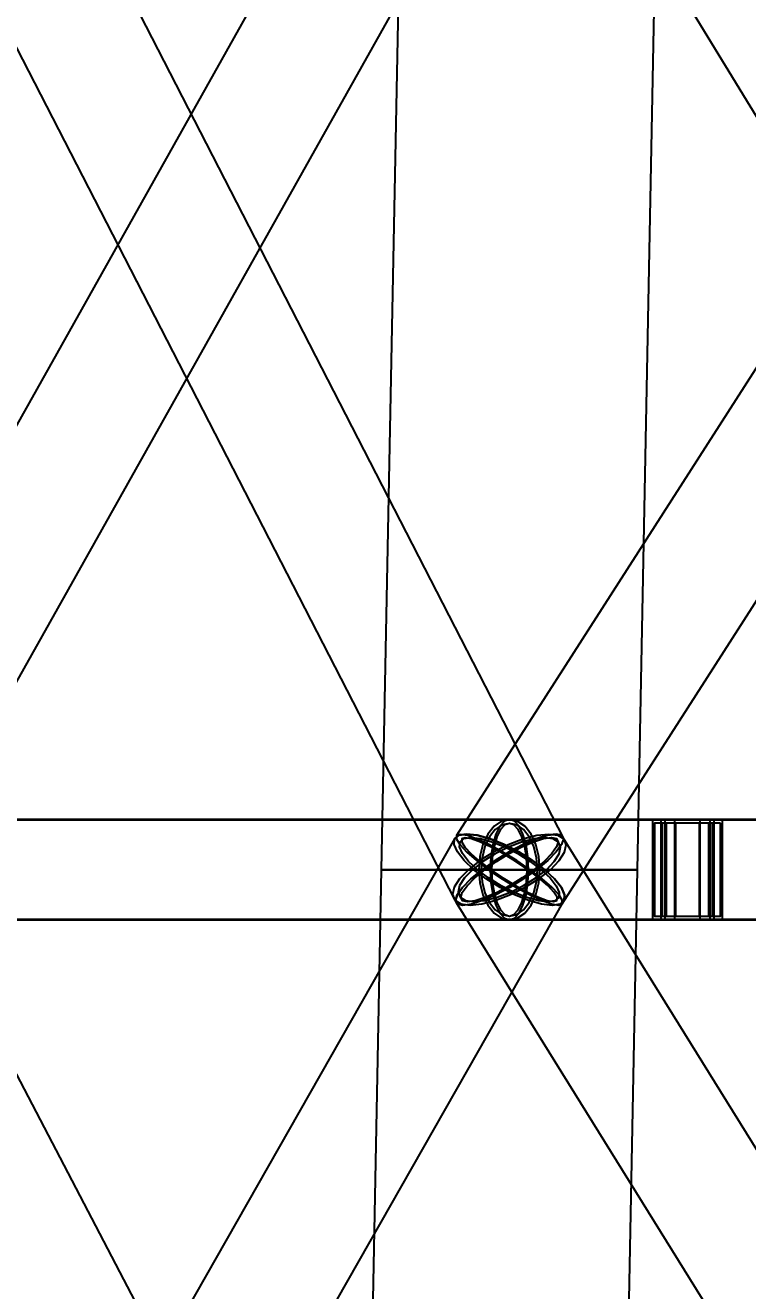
# Model space of a CAD drawing. Header units: millimetres. Extents: x -123812 to 252100, y -3000 to 639000.
# Drawn here: x -8498 to -5578, y 388299 to 393411 of the extents above; entities that cross this region are included whole.
import ezdxf

# ---------------------------------------------------------------- set-up
doc = ezdxf.new("R2010")
doc.units = ezdxf.units.MM
doc.layers.add('D-STR-DIM', color=7, linetype='Continuous', lineweight=13)
doc.layers.add('D-STR-STRC', color=7, linetype='Continuous', lineweight=25)
doc.styles.add('OpenSansCondensed-Light', font='OpenSansCondensed-Light.ttf')
doc.styles.add('TOWER_UNICODE', font='Arial Unicode.ttf')
doc.dimstyles.new('EZDXF', dxfattribs={"dimtxt": 0.25, "dimasz": 0.175, "dimexe": 0.375, "dimexo": 0.125, "dimgap": 0.1, "dimtad": 1, "dimlfac": 100, "dimzin": 12, "dimdsep": 46, "dimtxsty": 'OpenSansCondensed-Light', "dimblk": 'ARCHTICK', "dimcen": 2.5, "dimazin": 3, "dimtfac": 0.5, "dimtmove": 2, "dimatfit": 3})

# ---------------------------------------------------------------- blocks, each defined once
blk = doc.blocks.new('_ARCHTICK')
at = {"color": 0, "linetype": 'BYBLOCK', "const_width": 0.15}
blk.add_lwpolyline([(-0.5, -0.5), (0.5, 0.5)], dxfattribs=at)

msp = doc.modelspace()

# ---------------------------------------------------------------- linework, layer by layer
at = {"layer": 'D-STR-STRC'}
for points in [[(-6666.3, 395123.6), (-9473.2, 390123.6), (-9475.2, 390100.9), (-9461.9, 390071.3), (-9434.3, 390036.9), (-9394.2, 390000), (-9344.4, 389963.1), (-9288.3, 389928.7), (-9229.6, 389899.1), (-9172.4, 389876.4), (-9120.5, 389862.2), (-9077.6, 389857.3), (-9046.5, 389862.2), (-9029.4, 389876.4), (-6222.5, 394876.4)], [(-9334.6, 394876.4), (-6762.4, 389876.4), (-6738.3, 389862.2), (-6700.8, 389857.3), (-6652.5, 389862.2), (-6596.6, 389876.4), (-6537, 389899.1), (-6477.7, 389928.7), (-6422.7, 389963.1), (-6375.8, 390000), (-6340.3, 390036.9), (-6318.5, 390071.3), (-6311.9, 390100.9), (-6320.9, 390123.6), (-8893.1, 395123.6)], [(-3549.2, 395137.8), (-6755, 390137.8), (-6755.3, 390123.6), (-6741.1, 390100.9), (-6713.4, 390071.3), (-6673.9, 390036.9), (-6625.4, 390000), (-6571.2, 389963.1), (-6515, 389928.7), (-6460.6, 389899.1), (-6411.7, 389876.4), (-6371.7, 389862.2), (-6343.3, 389857.3), (-6328.4, 389862.2), (-3122.6, 394862.2)], [(-3174.8, 390137.8), (-6233.1, 395137.8), (-6255.2, 395142.7), (-6290.2, 395137.8), (-6335.7, 395123.6), (-6388.7, 395100.9), (-6445.4, 395071.3), (-6502.1, 395036.9), (-6554.8, 395000), (-6600, 394963.1), (-6634.7, 394928.7), (-6656.3, 394899.1), (-6663.5, 394876.4), (-6655.8, 394862.2), (-3597.6, 389862.2)], [(-9251.3, 389796.8), (-6541.7, 389796.8), (-6509.7, 389803.7), (-6479.8, 389824), (-6454.2, 389856.3), (-6434.5, 389898.4), (-6422.2, 389947.4), (-6418, 390000), (-6422.2, 390052.6), (-6434.5, 390101.6), (-6454.2, 390143.7), (-6479.8, 390176), (-6509.7, 390196.3), (-6541.7, 390203.2), (-9251.3, 390203.2)], [(-9251.3, 389796.8), (-6541.7, 389796.8), (-6509.7, 389803.7), (-6479.8, 389824), (-6454.2, 389856.3), (-6434.5, 389898.4), (-6422.2, 389947.4), (-6418, 390000), (-6422.2, 390052.6), (-6434.5, 390101.6), (-6454.2, 390143.7), (-6479.8, 390176), (-6509.7, 390196.3), (-6541.7, 390203.2), (-9251.3, 390203.2)], [(-3386.2, 390203.2), (-6541.7, 390203.2), (-6561.8, 390196.3), (-6580.5, 390176), (-6596.7, 390143.7), (-6609, 390101.6), (-6616.8, 390052.6), (-6619.4, 390000), (-6616.8, 389947.4), (-6609, 389898.4), (-6596.7, 389856.3), (-6580.5, 389824), (-6561.8, 389803.7), (-6541.7, 389796.8), (-3386.2, 389796.8)], [(-3386.2, 390203.2), (-6541.7, 390203.2), (-6561.8, 390196.3), (-6580.5, 390176), (-6596.7, 390143.7), (-6609, 390101.6), (-6616.8, 390052.6), (-6619.4, 390000), (-6616.8, 389947.4), (-6609, 389898.4), (-6596.7, 389856.3), (-6580.5, 389824), (-6561.8, 389803.7), (-6541.7, 389796.8), (-3386.2, 389796.8)], [(-9167.6, 384875.2), (-6320.5, 389875.2), (-6318.3, 389898.1), (-6331.3, 389927.9), (-6358.7, 389962.7), (-6398.6, 390000), (-6448.2, 390037.3), (-6504.1, 390072.1), (-6562.6, 390101.9), (-6619.7, 390124.8), (-6671.5, 390139.2), (-6714.4, 390144.1), (-6745.6, 390139.2), (-6762.9, 390124.8), (-9610, 385124.8)], [(-6418.8, 385124.8), (-9031.2, 390124.8), (-9055.3, 390139.2), (-9092.8, 390144.1), (-9141.1, 390139.2), (-9196.8, 390124.8), (-9256.3, 390101.9), (-9315.5, 390072.1), (-9370.3, 390037.3), (-9417, 390000), (-9452.4, 389962.7), (-9474, 389927.9), (-9480.6, 389898.1), (-9471.4, 389875.2), (-6859, 384875.2)], [(-3226, 385139.2), (-6331.1, 390139.2), (-6353.2, 390144.1), (-6388.2, 390139.2), (-6433.6, 390124.8), (-6486.3, 390101.9), (-6542.9, 390072.1), (-6599.3, 390037.3), (-6651.8, 390000), (-6696.9, 389962.7), (-6731.3, 389927.9), (-6752.8, 389898.1), (-6759.9, 389875.2), (-6752.2, 389860.8), (-3647.1, 384860.8)]]:
    msp.add_lwpolyline(points, dxfattribs=at)
for points in [[(-7059.7, 390000), (-6023.6, 390000), (-5926.9, 395000), (-6962, 395000)], [(-7059.7, 390000), (-6023.6, 390000), (-5926.9, 395000), (-6962, 395000)], [(-11438.7, 389800), (-5713.8, 389800), (-5713.8, 390200), (-11438.7, 390200)], [(-10225.4, 389800), (-5680.6, 389800), (-5680.6, 390200), (-10225.4, 390200)], [(-10225.4, 389800), (-5680.6, 389800), (-5680.6, 390200), (-10225.4, 390200)], [(-6665.4, 390000), (-6661.2, 389947.4), (-6648.8, 389898.4), (-6629.1, 389856.3), (-6603.5, 389824), (-6573.7, 389803.7), (-6541.7, 389796.8), (-6509.7, 389803.7), (-6479.8, 389824), (-6454.2, 389856.3), (-6434.5, 389898.4), (-6422.2, 389947.4), (-6418, 390000), (-6422.2, 390052.6), (-6434.5, 390101.6), (-6454.2, 390143.7), (-6479.8, 390176), (-6509.7, 390196.3), (-6541.7, 390203.2), (-6573.7, 390196.3), (-6603.5, 390176), (-6629.1, 390143.7), (-6648.8, 390101.6), (-6661.2, 390052.6)], [(-6665.4, 390000), (-6661.2, 389947.4), (-6648.8, 389898.4), (-6629.1, 389856.3), (-6603.5, 389824), (-6573.7, 389803.7), (-6541.7, 389796.8), (-6509.7, 389803.7), (-6479.8, 389824), (-6454.2, 389856.3), (-6434.5, 389898.4), (-6422.2, 389947.4), (-6418, 390000), (-6422.2, 390052.6), (-6434.5, 390101.6), (-6454.2, 390143.7), (-6479.8, 390176), (-6509.7, 390196.3), (-6541.7, 390203.2), (-6573.7, 390196.3), (-6603.5, 390176), (-6629.1, 390143.7), (-6648.8, 390101.6), (-6661.2, 390052.6)], [(-6655.6, 390000), (-6651.7, 389951.5), (-6640.4, 389906.4), (-6622.2, 389867.6), (-6598.6, 389837.9), (-6571.2, 389819.2), (-6541.7, 389812.8), (-6512.2, 389819.2), (-6484.7, 389837.9), (-6461.1, 389867.6), (-6443, 389906.4), (-6431.6, 389951.5), (-6427.7, 390000), (-6431.6, 390048.5), (-6443, 390093.6), (-6461.1, 390132.4), (-6484.7, 390162.1), (-6512.2, 390180.8), (-6541.7, 390187.2), (-6571.2, 390180.8), (-6598.6, 390162.1), (-6622.2, 390132.4), (-6640.4, 390093.6), (-6651.7, 390048.5)], [(-6655.6, 390000), (-6651.7, 389951.5), (-6640.4, 389906.4), (-6622.2, 389867.6), (-6598.6, 389837.9), (-6571.2, 389819.2), (-6541.7, 389812.8), (-6512.2, 389819.2), (-6484.7, 389837.9), (-6461.1, 389867.6), (-6443, 389906.4), (-6431.6, 389951.5), (-6427.7, 390000), (-6431.6, 390048.5), (-6443, 390093.6), (-6461.1, 390132.4), (-6484.7, 390162.1), (-6512.2, 390180.8), (-6541.7, 390187.2), (-6571.2, 390180.8), (-6598.6, 390162.1), (-6622.2, 390132.4), (-6640.4, 390093.6), (-6651.7, 390048.5)], [(-6619.4, 390000), (-6616.8, 389947.4), (-6609, 389898.4), (-6596.7, 389856.3), (-6580.5, 389824), (-6561.8, 389803.7), (-6541.7, 389796.8), (-6521.5, 389803.7), (-6502.8, 389824), (-6486.7, 389856.3), (-6474.3, 389898.4), (-6466.6, 389947.4), (-6463.9, 390000), (-6466.6, 390052.6), (-6474.3, 390101.6), (-6486.7, 390143.7), (-6502.8, 390176), (-6521.5, 390196.3), (-6541.7, 390203.2), (-6561.8, 390196.3), (-6580.5, 390176), (-6596.7, 390143.7), (-6609, 390101.6), (-6616.8, 390052.6)], [(-6619.4, 390000), (-6616.8, 389947.4), (-6609, 389898.4), (-6596.7, 389856.3), (-6580.5, 389824), (-6561.8, 389803.7), (-6541.7, 389796.8), (-6521.5, 389803.7), (-6502.8, 389824), (-6486.7, 389856.3), (-6474.3, 389898.4), (-6466.6, 389947.4), (-6463.9, 390000), (-6466.6, 390052.6), (-6474.3, 390101.6), (-6486.7, 390143.7), (-6502.8, 390176), (-6521.5, 390196.3), (-6541.7, 390203.2), (-6561.8, 390196.3), (-6580.5, 390176), (-6596.7, 390143.7), (-6609, 390101.6), (-6616.8, 390052.6)], [(-6613.3, 390000), (-6610.9, 389951.5), (-6603.7, 389906.4), (-6592.3, 389867.6), (-6577.5, 389837.9), (-6560.2, 389819.2), (-6541.7, 389812.8), (-6523.1, 389819.2), (-6505.8, 389837.9), (-6491, 389867.6), (-6479.6, 389906.4), (-6472.5, 389951.5), (-6470, 390000), (-6472.5, 390048.5), (-6479.6, 390093.6), (-6491, 390132.4), (-6505.8, 390162.1), (-6523.1, 390180.8), (-6541.7, 390187.2), (-6560.2, 390180.8), (-6577.5, 390162.1), (-6592.3, 390132.4), (-6603.7, 390093.6), (-6610.9, 390048.5)], [(-6613.3, 390000), (-6610.9, 389951.5), (-6603.7, 389906.4), (-6592.3, 389867.6), (-6577.5, 389837.9), (-6560.2, 389819.2), (-6541.7, 389812.8), (-6523.1, 389819.2), (-6505.8, 389837.9), (-6491, 389867.6), (-6479.6, 389906.4), (-6472.5, 389951.5), (-6470, 390000), (-6472.5, 390048.5), (-6479.6, 390093.6), (-6491, 390132.4), (-6505.8, 390162.1), (-6523.1, 390180.8), (-6541.7, 390187.2), (-6560.2, 390180.8), (-6577.5, 390162.1), (-6592.3, 390132.4), (-6603.7, 390093.6), (-6610.9, 390048.5)], [(-5680.6, 390200), (-5963.4, 390200), (-5963.4, 389800), (-5680.6, 389800)], [(-5680.6, 390200), (-5963.4, 390200), (-5963.4, 389800), (-5680.6, 389800)], [(-5689, 390188), (-5954.9, 390188), (-5954.9, 389812), (-5689, 389812)], [(-5689, 390188), (-5954.9, 390188), (-5954.9, 389812), (-5689, 389812)], [(-5713.8, 390200), (-5930.2, 390200), (-5930.2, 389800), (-5713.8, 389800)], [(-5720.3, 390188), (-5923.7, 390188), (-5923.7, 389812), (-5720.3, 389812)], [(-5913.6, 389800), (91.6, 389800), (91.6, 390200), (-5913.6, 390200)], [(-5730.4, 390200), (-5913.6, 390200), (-5913.6, 389800), (-5730.4, 389800)], [(-5735.9, 390188), (-5908.1, 390188), (-5908.1, 389812), (-5735.9, 389812)], [(-5873.7, 389800), (51.8, 389800), (51.8, 390200), (-5873.7, 390200)], [(-5770.2, 390200), (-5873.7, 390200), (-5873.7, 389800), (-5770.2, 389800)], [(-5873.7, 389800), (51.8, 389800), (51.8, 390200), (-5873.7, 390200)], [(-5770.2, 390200), (-5873.7, 390200), (-5873.7, 389800), (-5770.2, 389800)], [(-5773.3, 390188), (-5870.6, 390188), (-5870.6, 389812), (-5773.3, 389812)], [(-5773.3, 390188), (-5870.6, 390188), (-5870.6, 389812), (-5773.3, 389812)], [(-6707.5, 390000), (-6743, 389963.1), (-6764.9, 389928.7), (-6771.5, 389899.1), (-6762.4, 389876.4), (-6738.3, 389862.2), (-6700.8, 389857.3), (-6652.5, 389862.2), (-6596.6, 389876.4), (-6537, 389899.1), (-6477.7, 389928.7), (-6422.7, 389963.1), (-6375.8, 390000), (-6340.3, 390036.9), (-6318.5, 390071.3), (-6311.9, 390100.9), (-6320.9, 390123.6), (-6345, 390137.8), (-6382.5, 390142.7), (-6430.8, 390137.8), (-6486.7, 390123.6), (-6546.4, 390100.9), (-6605.7, 390071.3), (-6660.6, 390036.9)], [(-6398.6, 390000), (-6358.7, 389962.7), (-6331.3, 389927.9), (-6318.3, 389898.1), (-6320.5, 389875.2), (-6337.7, 389860.8), (-6368.9, 389855.9), (-6411.8, 389860.8), (-6463.6, 389875.2), (-6520.7, 389898.1), (-6579.2, 389927.9), (-6635.2, 389962.7), (-6684.8, 390000), (-6724.6, 390037.3), (-6752, 390072.1), (-6765, 390101.9), (-6762.9, 390124.8), (-6745.6, 390139.2), (-6714.4, 390144.1), (-6671.5, 390139.2), (-6619.7, 390124.8), (-6562.6, 390101.9), (-6504.1, 390072.1), (-6448.2, 390037.3)], [(-6431.5, 390000), (-6484, 389962.7), (-6540.5, 389927.9), (-6597, 389898.1), (-6649.8, 389875.2), (-6695.2, 389860.8), (-6730.1, 389855.9), (-6752.2, 389860.8), (-6759.9, 389875.2), (-6752.8, 389898.1), (-6731.3, 389927.9), (-6696.9, 389962.7), (-6651.8, 390000), (-6599.3, 390037.3), (-6542.9, 390072.1), (-6486.3, 390101.9), (-6433.6, 390124.8), (-6388.2, 390139.2), (-6353.2, 390144.1), (-6331.1, 390139.2), (-6323.4, 390124.8), (-6330.5, 390101.9), (-6352, 390072.1), (-6386.5, 390037.3)], [(-6625.4, 390000), (-6571.2, 389963.1), (-6515, 389928.7), (-6460.6, 389899.1), (-6411.7, 389876.4), (-6371.7, 389862.2), (-6343.3, 389857.3), (-6328.4, 389862.2), (-6328, 389876.4), (-6342.2, 389899.1), (-6370, 389928.7), (-6409.5, 389963.1), (-6457.9, 390000), (-6512.1, 390036.9), (-6568.4, 390071.3), (-6622.7, 390100.9), (-6671.6, 390123.6), (-6711.6, 390137.8), (-6740.1, 390142.7), (-6755, 390137.8), (-6755.3, 390123.6), (-6741.1, 390100.9), (-6713.4, 390071.3), (-6673.9, 390036.9)], [(-6691.2, 390000), (-6723.2, 389966.7), (-6742.9, 389935.7), (-6748.9, 389909), (-6740.7, 389888.6), (-6719, 389875.7), (-6685.2, 389871.3), (-6641.6, 389875.7), (-6591.2, 389888.6), (-6537.4, 389909), (-6484, 389935.7), (-6434.4, 389966.7), (-6392.2, 390000), (-6360.1, 390033.3), (-6340.4, 390064.3), (-6334.5, 390091), (-6342.6, 390111.4), (-6364.4, 390124.3), (-6398.2, 390128.7), (-6441.7, 390124.3), (-6492.1, 390111.4), (-6545.9, 390091), (-6599.4, 390064.3), (-6648.9, 390033.3)], [(-6412.6, 390000), (-6376.7, 389966.4), (-6352, 389935), (-6340.3, 389908.1), (-6342.2, 389887.5), (-6357.8, 389874.5), (-6385.9, 389870), (-6424.6, 389874.5), (-6471.3, 389887.5), (-6522.8, 389908.1), (-6575.5, 389935), (-6626, 389966.4), (-6670.7, 390000), (-6706.6, 390033.6), (-6731.3, 390065), (-6743.1, 390091.9), (-6741.1, 390112.5), (-6725.5, 390125.5), (-6697.4, 390130), (-6658.7, 390125.5), (-6612.1, 390112.5), (-6560.6, 390091.9), (-6507.8, 390065), (-6457.4, 390033.6)], [(-6442.3, 390000), (-6489.7, 389966.4), (-6540.6, 389935), (-6591.6, 389908.1), (-6639.1, 389887.5), (-6680.1, 389874.5), (-6711.6, 389870), (-6731.5, 389874.5), (-6738.5, 389887.5), (-6732, 389908.1), (-6712.6, 389935), (-6681.6, 389966.4), (-6641, 390000), (-6593.6, 390033.6), (-6542.7, 390065), (-6491.8, 390091.9), (-6444.2, 390112.5), (-6403.3, 390125.5), (-6371.8, 390130), (-6351.9, 390125.5), (-6344.9, 390112.5), (-6351.3, 390091.9), (-6370.7, 390065), (-6401.7, 390033.6)], [(-6617.1, 390000), (-6568.3, 389966.7), (-6517.6, 389935.7), (-6468.6, 389909), (-6424.5, 389888.6), (-6388.4, 389875.7), (-6362.8, 389871.3), (-6349.4, 389875.7), (-6349, 389888.6), (-6361.8, 389909), (-6386.9, 389935.7), (-6422.5, 389966.7), (-6466.2, 390000), (-6515, 390033.3), (-6565.7, 390064.3), (-6614.8, 390091), (-6658.8, 390111.4), (-6694.9, 390124.3), (-6720.5, 390128.7), (-6734, 390124.3), (-6734.3, 390111.4), (-6721.5, 390091), (-6696.5, 390064.3), (-6660.9, 390033.3)], [(-7157.4, 385000), (-6120.4, 385000), (-6023.6, 390000), (-7059.7, 390000)], [(-7157.4, 385000), (-6120.4, 385000), (-6023.6, 390000), (-7059.7, 390000)], [(-6023.6, 390000), (-6041.3, 390000), (-6093, 390000), (-6175.3, 390000), (-6282.6, 390000), (-6407.6, 390000), (-6541.7, 390000), (-6675.7, 390000), (-6800.7, 390000), (-6908, 390000), (-6990.3, 390000), (-7042.1, 390000), (-7059.7, 390000), (-7042.1, 390000), (-6990.3, 390000), (-6908, 390000), (-6800.7, 390000), (-6675.7, 390000), (-6541.7, 390000), (-6407.6, 390000), (-6282.6, 390000), (-6175.3, 390000), (-6093, 390000), (-6041.3, 390000)], [(-6023.6, 390000), (-6041.3, 390000), (-6093, 390000), (-6175.3, 390000), (-6282.6, 390000), (-6407.6, 390000), (-6541.7, 390000), (-6675.7, 390000), (-6800.7, 390000), (-6908, 390000), (-6990.3, 390000), (-7042.1, 390000), (-7059.7, 390000), (-7042.1, 390000), (-6990.3, 390000), (-6908, 390000), (-6800.7, 390000), (-6675.7, 390000), (-6541.7, 390000), (-6407.6, 390000), (-6282.6, 390000), (-6175.3, 390000), (-6093, 390000), (-6041.3, 390000)], [(-6023.6, 390000), (-6041.3, 390000), (-6093, 390000), (-6175.3, 390000), (-6282.6, 390000), (-6407.6, 390000), (-6541.7, 390000), (-6675.7, 390000), (-6800.7, 390000), (-6908, 390000), (-6990.3, 390000), (-7042.1, 390000), (-7059.7, 390000), (-7042.1, 390000), (-6990.3, 390000), (-6908, 390000), (-6800.7, 390000), (-6675.7, 390000), (-6541.7, 390000), (-6407.6, 390000), (-6282.6, 390000), (-6175.3, 390000), (-6093, 390000), (-6041.3, 390000)], [(-6023.6, 390000), (-6041.3, 390000), (-6093, 390000), (-6175.3, 390000), (-6282.6, 390000), (-6407.6, 390000), (-6541.7, 390000), (-6675.7, 390000), (-6800.7, 390000), (-6908, 390000), (-6990.3, 390000), (-7042.1, 390000), (-7059.7, 390000), (-7042.1, 390000), (-6990.3, 390000), (-6908, 390000), (-6800.7, 390000), (-6675.7, 390000), (-6541.7, 390000), (-6407.6, 390000), (-6282.6, 390000), (-6175.3, 390000), (-6093, 390000), (-6041.3, 390000)], [(-6075.2, 390000), (-6091.1, 390000), (-6137.7, 390000), (-6211.8, 390000), (-6308.5, 390000), (-6420.9, 390000), (-6541.7, 390000), (-6662.4, 390000), (-6774.9, 390000), (-6871.5, 390000), (-6945.6, 390000), (-6992.2, 390000), (-7008.1, 390000), (-6992.2, 390000), (-6945.6, 390000), (-6871.5, 390000), (-6774.9, 390000), (-6662.4, 390000), (-6541.7, 390000), (-6420.9, 390000), (-6308.5, 390000), (-6211.8, 390000), (-6137.7, 390000), (-6091.1, 390000)], [(-6075.2, 390000), (-6091.1, 390000), (-6137.7, 390000), (-6211.8, 390000), (-6308.5, 390000), (-6420.9, 390000), (-6541.7, 390000), (-6662.4, 390000), (-6774.9, 390000), (-6871.5, 390000), (-6945.6, 390000), (-6992.2, 390000), (-7008.1, 390000), (-6992.2, 390000), (-6945.6, 390000), (-6871.5, 390000), (-6774.9, 390000), (-6662.4, 390000), (-6541.7, 390000), (-6420.9, 390000), (-6308.5, 390000), (-6211.8, 390000), (-6137.7, 390000), (-6091.1, 390000)], [(-6075.2, 390000), (-6091.1, 390000), (-6137.7, 390000), (-6211.8, 390000), (-6308.5, 390000), (-6420.9, 390000), (-6541.7, 390000), (-6662.4, 390000), (-6774.9, 390000), (-6871.5, 390000), (-6945.6, 390000), (-6992.2, 390000), (-7008.1, 390000), (-6992.2, 390000), (-6945.6, 390000), (-6871.5, 390000), (-6774.9, 390000), (-6662.4, 390000), (-6541.7, 390000), (-6420.9, 390000), (-6308.5, 390000), (-6211.8, 390000), (-6137.7, 390000), (-6091.1, 390000)], [(-6075.2, 390000), (-6091.1, 390000), (-6137.7, 390000), (-6211.8, 390000), (-6308.5, 390000), (-6420.9, 390000), (-6541.7, 390000), (-6662.4, 390000), (-6774.9, 390000), (-6871.5, 390000), (-6945.6, 390000), (-6992.2, 390000), (-7008.1, 390000), (-6992.2, 390000), (-6945.6, 390000), (-6871.5, 390000), (-6774.9, 390000), (-6662.4, 390000), (-6541.7, 390000), (-6420.9, 390000), (-6308.5, 390000), (-6211.8, 390000), (-6137.7, 390000), (-6091.1, 390000)]]:
    msp.add_lwpolyline(points, close=True, dxfattribs=at)

# ---------------------------------------------------------------- dimensions: what is measured, and where the dimension line sits
at = {"layer": 'D-STR-DIM'}
msp.add_linear_dim(base=(-112000, 0), p1=(0, 0), p2=(0, 634000), angle=90, dimstyle='EZDXF', override={"dimtxt": 8400, "dimasz": 3750, "dimexe": 2100, "dimexo": 1800, "dimgap": 2100, "dimtad": 1, "dimdec": 0, "dimlfac": 1, "dimlunit": 2, "dimtxsty": 'TOWER_UNICODE', "dimclrd": 7, "dimclre": 7, "dimclrt": 7}, dxfattribs=at).render()

doc.saveas('drawing.dxf')
